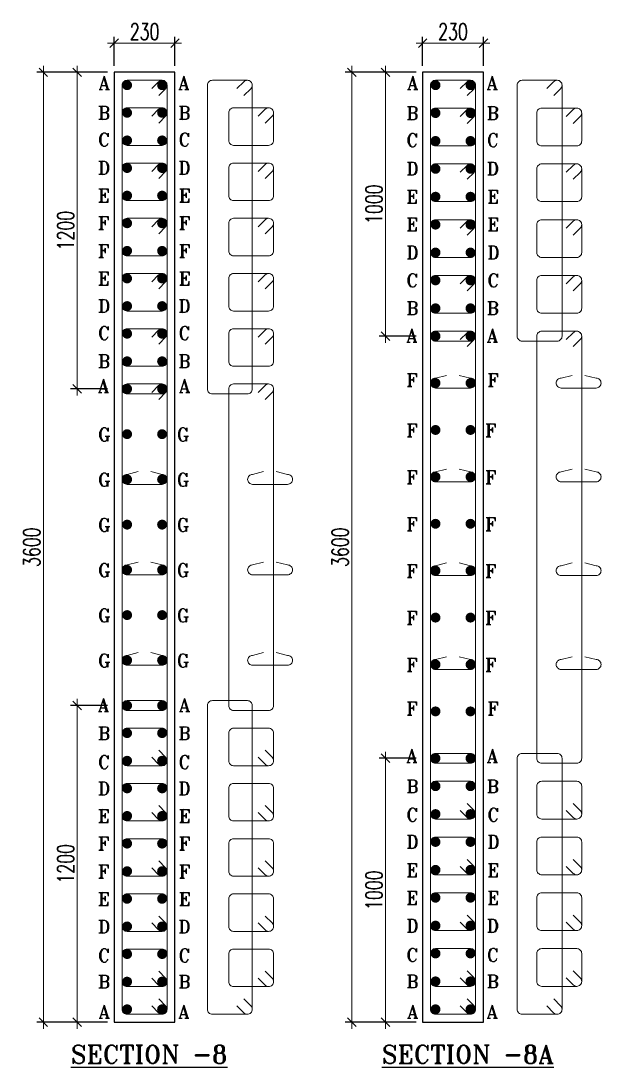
# Model space of a CAD drawing. Header units: millimetres. Extents: x 1123469 to 1883119, y -126924 to 196924.
# Drawn here: x 1614841 to 1623629, y -91978 to -76117 of the extents above; entities that cross this region are included whole.
import ezdxf

# ---------------------------------------------------------------- set-up
doc = ezdxf.new("R2010")
doc.units = ezdxf.units.MM
doc.header["$LTSCALE"] = 500
doc.header["$MEASUREMENT"] = 0
doc.header["$PDMODE"] = 34
doc.layers.get('Defpoints').update_dxf_attribs({"lineweight": 0})
doc.layers.add('DIAMENTION', color=1, linetype='Continuous', lineweight=0)
doc.layers.add('STEEL', color=7, linetype='Continuous', lineweight=20)
for name, color, linetype in [('Reinf', 4, 'Continuous'), ('S-TEXT', 3, 'Continuous'), ('TOWER AREA COLUMN.', 6, 'Continuous')]:
    doc.layers.add(name, color=color, linetype=linetype)
doc.styles.add('2MM', font='romans.shx', dxfattribs={"width": 0.7})
doc.styles.add('ROMANT', font='romant__.ttf', dxfattribs={"width": 0.9, "height": 600})
doc.dimstyles.new('SHUIB', dxfattribs={"dimtxt": 200, "dimasz": 180, "dimexe": 100, "dimexo": 250, "dimgap": 50, "dimtad": 2, "dimdec": 0, "dimzin": 1, "dimdsep": 46, "dimtxsty": '2MM', "dimblk": 'OBLIQUE', "dimcen": 0, "dimdle": 100, "dimclrd": 1, "dimclre": 1, "dimclrt": 3, "dimadec": 0, "dimazin": 0, "dimtfac": 1, "dimtdec": 0, "dimtix": 1, "dimtmove": 2, "dimatfit": 3, "dimfxl": 1, "dimtolj": 1, "dimlwd": -1, "dimarcsym": 0})

# ---------------------------------------------------------------- blocks, each defined once
blk = doc.blocks.new('_Oblique')
at = {"color": 0, "linetype": 'ByBlock', "lineweight": -2}
blk.add_line((-0.5, -0.5), (0.5, 0.5), dxfattribs=at)
blk = doc.blocks.new('*D294')
at = {"layer": 'Defpoints', "color": 0, "ltscale": 100, "transparency": 16777216}
for p in [(1616254, -76456), (1616254, -76896), (1617174, -76896)]:
    blk.add_point(p, dxfattribs=at)
at = {"layer": 'DIAMENTION', "color": 1, "lineweight": -2, "ltscale": 100, "transparency": 16777216}
for p, q in [((1616254, -76796), (1616254, -76356)), ((1617174, -76796), (1617174, -76356))]:
    blk.add_line(p, q, dxfattribs=at)
at = {"layer": 'DIAMENTION', "color": 1, "ltscale": 100, "transparency": 16777216}
blk.add_line((1617274, -76456), (1616154, -76456), dxfattribs=at)
at = {"layer": 'DIAMENTION', "color": 1, "ltscale": 100, "transparency": 16777216, "xscale": 130, "yscale": 130, "zscale": 130, "rotation": 180}
blk.add_blockref('_Oblique', (1616254, -76456), dxfattribs=at)
at = {"layer": 'DIAMENTION', "color": 1, "ltscale": 100, "transparency": 16777216, "xscale": 130, "yscale": 130, "zscale": 130}
blk.add_blockref('_Oblique', (1617174, -76456), dxfattribs=at)
at = {"layer": 'DIAMENTION', "color": 3, "ltscale": 100, "transparency": 16777216, "insert": (1616714, -76281), "char_height": 250, "attachment_point": 5, "style": '2MM'}
blk.add_mtext('\\A1;230', dxfattribs=at)
blk = doc.blocks.new('*D295')
at = {"layer": 'Defpoints', "color": 0, "ltscale": 100, "transparency": 16777216}
for p in [(1616254, -76896), (1615180, -91296), (1616254, -91296)]:
    blk.add_point(p, dxfattribs=at)
at = {"layer": 'DIAMENTION', "color": 1, "lineweight": -2, "ltscale": 100, "transparency": 16777216}
for p, q in [((1616154, -76896), (1615080, -76896)), ((1616154, -91296), (1615080, -91296))]:
    blk.add_line(p, q, dxfattribs=at)
at = {"layer": 'DIAMENTION', "color": 1, "ltscale": 100, "transparency": 16777216}
blk.add_line((1615180, -76796), (1615180, -91396), dxfattribs=at)
at = {"layer": 'DIAMENTION', "color": 1, "ltscale": 100, "transparency": 16777216, "xscale": 130, "yscale": 130, "zscale": 130}
for p, rotation in [((1615180, -76896), 90), ((1615180, -91296), 270)]:
    blk.add_blockref('_Oblique', p, dxfattribs=dict(at, rotation=rotation))
at = {"layer": 'DIAMENTION', "color": 3, "ltscale": 100, "transparency": 16777216, "insert": (1615005, -84096), "char_height": 250, "attachment_point": 5, "rotation": 90, "style": '2MM'}
blk.add_mtext('\\A1;3600', dxfattribs=at)
blk = doc.blocks.new('*D769')
at = {"layer": 'Defpoints', "color": 0, "ltscale": 100, "transparency": 16777216}
for p in [(1616254, -76896), (1615693, -81696), (1616254, -81696)]:
    blk.add_point(p, dxfattribs=at)
at = {"layer": 'DIAMENTION', "color": 1, "lineweight": -2, "ltscale": 100, "transparency": 16777216}
for p, q in [((1616154, -76896), (1615593, -76896)), ((1616154, -81696), (1615593, -81696))]:
    blk.add_line(p, q, dxfattribs=at)
at = {"layer": 'DIAMENTION', "color": 1, "ltscale": 100, "transparency": 16777216}
blk.add_line((1615693, -76796), (1615693, -81796), dxfattribs=at)
at = {"layer": 'DIAMENTION', "color": 1, "ltscale": 100, "transparency": 16777216, "xscale": 130, "yscale": 130, "zscale": 130}
for p, rotation in [((1615693, -76896), 90), ((1615693, -81696), 270)]:
    blk.add_blockref('_Oblique', p, dxfattribs=dict(at, rotation=rotation))
at = {"layer": 'DIAMENTION', "color": 3, "ltscale": 100, "transparency": 16777216, "insert": (1615518, -79296), "char_height": 250, "attachment_point": 5, "rotation": 90, "style": '2MM'}
blk.add_mtext('\\A1;1200', dxfattribs=at)
blk = doc.blocks.new('*D771')
at = {"layer": 'Defpoints', "color": 0, "ltscale": 100, "transparency": 16777216}
for p in [(1620926, -76456), (1620926, -76896), (1621846, -76896)]:
    blk.add_point(p, dxfattribs=at)
at = {"layer": 'DIAMENTION', "color": 1, "lineweight": -2, "ltscale": 100, "transparency": 16777216}
for p, q in [((1620926, -76796), (1620926, -76356)), ((1621846, -76796), (1621846, -76356))]:
    blk.add_line(p, q, dxfattribs=at)
at = {"layer": 'DIAMENTION', "color": 1, "ltscale": 100, "transparency": 16777216}
blk.add_line((1621946, -76456), (1620826, -76456), dxfattribs=at)
at = {"layer": 'DIAMENTION', "color": 1, "ltscale": 100, "transparency": 16777216, "xscale": 130, "yscale": 130, "zscale": 130, "rotation": 180}
blk.add_blockref('_Oblique', (1620926, -76456), dxfattribs=at)
at = {"layer": 'DIAMENTION', "color": 1, "ltscale": 100, "transparency": 16777216, "xscale": 130, "yscale": 130, "zscale": 130}
blk.add_blockref('_Oblique', (1621846, -76456), dxfattribs=at)
at = {"layer": 'DIAMENTION', "color": 3, "ltscale": 100, "transparency": 16777216, "insert": (1621386, -76281), "char_height": 250, "attachment_point": 5, "style": '2MM'}
blk.add_mtext('\\A1;230', dxfattribs=at)
blk = doc.blocks.new('*D772')
at = {"layer": 'Defpoints', "color": 0, "ltscale": 100, "transparency": 16777216}
for p in [(1620926, -76896), (1619852, -91296), (1620926, -91296)]:
    blk.add_point(p, dxfattribs=at)
at = {"layer": 'DIAMENTION', "color": 1, "lineweight": -2, "ltscale": 100, "transparency": 16777216}
for p, q in [((1620826, -76896), (1619752, -76896)), ((1620826, -91296), (1619752, -91296))]:
    blk.add_line(p, q, dxfattribs=at)
at = {"layer": 'DIAMENTION', "color": 1, "ltscale": 100, "transparency": 16777216}
blk.add_line((1619852, -76796), (1619852, -91396), dxfattribs=at)
at = {"layer": 'DIAMENTION', "color": 1, "ltscale": 100, "transparency": 16777216, "xscale": 130, "yscale": 130, "zscale": 130}
for p, rotation in [((1619852, -76896), 90), ((1619852, -91296), 270)]:
    blk.add_blockref('_Oblique', p, dxfattribs=dict(at, rotation=rotation))
at = {"layer": 'DIAMENTION', "color": 3, "ltscale": 100, "transparency": 16777216, "insert": (1619677, -84096), "char_height": 250, "attachment_point": 5, "rotation": 90, "style": '2MM'}
blk.add_mtext('\\A1;3600', dxfattribs=at)
blk = doc.blocks.new('*D770')
at = {"layer": 'Defpoints', "color": 0, "ltscale": 100, "transparency": 16777216}
for p in [(1620926, -76896), (1620365, -80896), (1620926, -80896)]:
    blk.add_point(p, dxfattribs=at)
at = {"layer": 'DIAMENTION', "color": 1, "lineweight": -2, "ltscale": 100, "transparency": 16777216}
for p, q in [((1620826, -76896), (1620265, -76896)), ((1620826, -80896), (1620265, -80896))]:
    blk.add_line(p, q, dxfattribs=at)
at = {"layer": 'DIAMENTION', "color": 1, "ltscale": 100, "transparency": 16777216}
blk.add_line((1620365, -76796), (1620365, -80996), dxfattribs=at)
at = {"layer": 'DIAMENTION', "color": 1, "ltscale": 100, "transparency": 16777216, "xscale": 130, "yscale": 130, "zscale": 130}
for p, rotation in [((1620365, -76896), 90), ((1620365, -80896), 270)]:
    blk.add_blockref('_Oblique', p, dxfattribs=dict(at, rotation=rotation))
at = {"layer": 'DIAMENTION', "color": 3, "ltscale": 100, "transparency": 16777216, "insert": (1620190, -78896), "char_height": 250, "attachment_point": 5, "rotation": 90, "style": '2MM'}
blk.add_mtext('\\A1;1000', dxfattribs=at)
blk = doc.blocks.new('*D811')
at = {"layer": 'Defpoints', "color": 0, "ltscale": 100, "transparency": 16777216}
for p in [(1615693, -86496), (1616254, -86496), (1616254, -91296)]:
    blk.add_point(p, dxfattribs=at)
at = {"layer": 'DIAMENTION', "color": 1, "ltscale": 100, "transparency": 16777216}
blk.add_line((1615693, -91396), (1615693, -86396), dxfattribs=at)
at = {"layer": 'DIAMENTION', "color": 1, "lineweight": -2, "ltscale": 100, "transparency": 16777216}
for p, q in [((1616154, -86496), (1615593, -86496)), ((1616154, -91296), (1615593, -91296))]:
    blk.add_line(p, q, dxfattribs=at)
at = {"layer": 'DIAMENTION', "color": 1, "ltscale": 100, "transparency": 16777216, "xscale": 130, "yscale": 130, "zscale": 130}
for p, rotation in [((1615693, -86496), 90), ((1615693, -91296), 270)]:
    blk.add_blockref('_Oblique', p, dxfattribs=dict(at, rotation=rotation))
at = {"layer": 'DIAMENTION', "color": 3, "ltscale": 100, "transparency": 16777216, "insert": (1615518, -88896), "char_height": 250, "attachment_point": 5, "rotation": 90, "style": '2MM'}
blk.add_mtext('\\A1;1200', dxfattribs=at)
blk = doc.blocks.new('*D812')
at = {"layer": 'Defpoints', "color": 0, "ltscale": 100, "transparency": 16777216}
for p in [(1620365, -87296), (1620926, -87296), (1620926, -91296)]:
    blk.add_point(p, dxfattribs=at)
at = {"layer": 'DIAMENTION', "color": 1, "ltscale": 100, "transparency": 16777216}
blk.add_line((1620365, -91396), (1620365, -87196), dxfattribs=at)
at = {"layer": 'DIAMENTION', "color": 1, "lineweight": -2, "ltscale": 100, "transparency": 16777216}
for p, q in [((1620826, -87296), (1620265, -87296)), ((1620826, -91296), (1620265, -91296))]:
    blk.add_line(p, q, dxfattribs=at)
at = {"layer": 'DIAMENTION', "color": 1, "ltscale": 100, "transparency": 16777216, "xscale": 130, "yscale": 130, "zscale": 130}
for p, rotation in [((1620365, -87296), 90), ((1620365, -91296), 270)]:
    blk.add_blockref('_Oblique', p, dxfattribs=dict(at, rotation=rotation))
at = {"layer": 'DIAMENTION', "color": 3, "ltscale": 100, "transparency": 16777216, "insert": (1620190, -89296), "char_height": 250, "attachment_point": 5, "rotation": 90, "style": '2MM'}
blk.add_mtext('\\A1;1000', dxfattribs=at)

msp = doc.modelspace()

# ---------------------------------------------------------------- linework, layer by layer
at = {"layer": 'Reinf', "color": 4, "linetype": 'ByBlock', "const_width": 75}
for points in [[(1616449.1, -77128.9, -1), (1616449.1, -77053.9, -1)], [(1616979.1, -77128.9, 1), (1616979.1, -77053.9, 1)], [(1621121, -77128.9, -1), (1621121, -77053.9, -1)], [(1621651, -77128.9, 1), (1621651, -77053.9, 1)], [(1616449.1, -77547.5, -1), (1616449.1, -77472.5, -1)], [(1616979.1, -77547.5, 1), (1616979.1, -77472.5, 1)], [(1621121, -77551.7, -1), (1621121, -77476.7, -1)], [(1621651, -77551.7, 1), (1621651, -77476.7, 1)], [(1616449.1, -77966.2, -1), (1616449.1, -77891.2, -1)], [(1616979.1, -77966.2, 1), (1616979.1, -77891.2, 1)], [(1621121, -77974.5, -1), (1621121, -77899.5, -1)], [(1621651, -77974.5, 1), (1621651, -77899.5, 1)], [(1616449.1, -78384.8, -1), (1616449.1, -78309.8, -1)], [(1616979.1, -78384.8, 1), (1616979.1, -78309.8, 1)], [(1621121, -78397.2, -1), (1621121, -78322.2, -1)], [(1621651, -78397.2, 1), (1621651, -78322.2, 1)], [(1616449.1, -78803.4, -1), (1616449.1, -78728.4, -1)], [(1616979.1, -78803.4, 1), (1616979.1, -78728.4, 1)], [(1621121, -78820, -1), (1621121, -78745, -1)], [(1621651, -78820, 1), (1621651, -78745, 1)], [(1616449.1, -79222.1, -1), (1616449.1, -79147.1, -1)], [(1616979.1, -79222.1, 1), (1616979.1, -79147.1, 1)], [(1621121, -79242.8, -1), (1621121, -79167.8, -1)], [(1621651, -79242.8, 1), (1621651, -79167.8, 1)], [(1616449.1, -79640.7, -1), (1616449.1, -79565.7, -1)], [(1616979.1, -79640.7, 1), (1616979.1, -79565.7, 1)], [(1621121, -79665.6, -1), (1621121, -79590.6, -1)], [(1621651, -79665.6, 1), (1621651, -79590.6, 1)], [(1616449.1, -80059.4, -1), (1616449.1, -79984.4, -1)], [(1616979.1, -80059.4, 1), (1616979.1, -79984.4, 1)], [(1621121, -80088.3, -1), (1621121, -80013.3, -1)], [(1621651, -80088.3, 1), (1621651, -80013.3, 1)], [(1616449.1, -80478, -1), (1616449.1, -80403, -1)], [(1616979.1, -80478, 1), (1616979.1, -80403, 1)], [(1621121, -80511.1, -1), (1621121, -80436.1, -1)], [(1621651, -80511.1, 1), (1621651, -80436.1, 1)], [(1616449.1, -80896.6, -1), (1616449.1, -80821.6, -1)], [(1616979.1, -80896.6, 1), (1616979.1, -80821.6, 1)], [(1621121, -80933.9, -1), (1621121, -80858.9, -1)], [(1621651, -80933.9, 1), (1621651, -80858.9, 1)], [(1616449.1, -81315.3, -1), (1616449.1, -81240.3, -1)], [(1616979.1, -81315.3, 1), (1616979.1, -81240.3, 1)], [(1616449.1, -81658.9, 1), (1616449.1, -81733.9, 1)], [(1616979.1, -81658.9, -1), (1616979.1, -81733.9, -1)], [(1621121, -81570, 1), (1621121, -81645, 1)], [(1621651, -81570, -1), (1621651, -81645, -1)], [(1616449.1, -82419.6, -1), (1616449.1, -82344.6, -1)], [(1616979.1, -82419.6, 1), (1616979.1, -82344.6, 1)], [(1621121, -82356.1, -1), (1621121, -82281.1, -1)], [(1621651, -82356.1, 1), (1621651, -82281.1, 1)], [(1616449.1, -83105.3, -1), (1616449.1, -83030.3, -1)], [(1616979.1, -83105.3, 1), (1616979.1, -83030.3, 1)], [(1621121, -83067.2, -1), (1621121, -82992.2, -1)], [(1621651, -83067.2, 1), (1621651, -82992.2, 1)], [(1616449.1, -83791, -1), (1616449.1, -83716, -1)], [(1616979.1, -83791, 1), (1616979.1, -83716, 1)], [(1621121, -83778.3, -1), (1621121, -83703.3, -1)], [(1621651, -83778.3, 1), (1621651, -83703.3, 1)], [(1616449.1, -84476.8, -1), (1616449.1, -84401.8, -1)], [(1616979.1, -84476.8, 1), (1616979.1, -84401.8, 1)], [(1621121, -84489.5, -1), (1621121, -84414.5, -1)], [(1621651, -84489.5, 1), (1621651, -84414.5, 1)], [(1616449.1, -85162.5, -1), (1616449.1, -85087.5, -1)], [(1616979.1, -85162.5, 1), (1616979.1, -85087.5, 1)], [(1621121, -85200.6, -1), (1621121, -85125.6, -1)], [(1621651, -85200.6, 1), (1621651, -85125.6, 1)], [(1616449.1, -85848.2, -1), (1616449.1, -85773.2, -1)], [(1616979.1, -85848.2, 1), (1616979.1, -85773.2, 1)], [(1621121, -85911.7, -1), (1621121, -85836.7, -1)], [(1621651, -85911.7, 1), (1621651, -85836.7, 1)], [(1616449.1, -86533.9, -1), (1616449.1, -86458.9, -1)], [(1616979.1, -86533.9, 1), (1616979.1, -86458.9, 1)], [(1621121, -86622.8, -1), (1621121, -86547.8, -1)], [(1621651, -86622.8, 1), (1621651, -86547.8, 1)], [(1616449.1, -86877.5, 1), (1616449.1, -86952.5, 1)], [(1616979.1, -86877.5, -1), (1616979.1, -86952.5, -1)], [(1621121, -87258.9, 1), (1621121, -87333.9, 1)], [(1621651, -87258.9, -1), (1621651, -87333.9, -1)], [(1616449.1, -87296.2, 1), (1616449.1, -87371.2, 1)], [(1616979.1, -87296.2, -1), (1616979.1, -87371.2, -1)], [(1616449.1, -87714.8, 1), (1616449.1, -87789.8, 1)], [(1616979.1, -87714.8, -1), (1616979.1, -87789.8, -1)], [(1621121, -87681.7, 1), (1621121, -87756.7, 1)], [(1621651, -87681.7, -1), (1621651, -87756.7, -1)], [(1616449.1, -88133.4, 1), (1616449.1, -88208.4, 1)], [(1616979.1, -88133.4, -1), (1616979.1, -88208.4, -1)], [(1621121, -88104.5, 1), (1621121, -88179.5, 1)], [(1621651, -88104.5, -1), (1621651, -88179.5, -1)], [(1621121, -88527.2, 1), (1621121, -88602.2, 1)], [(1621651, -88527.2, -1), (1621651, -88602.2, -1)], [(1616449.1, -88552.1, 1), (1616449.1, -88627.1, 1)], [(1616979.1, -88552.1, -1), (1616979.1, -88627.1, -1)], [(1616449.1, -88970.7, 1), (1616449.1, -89045.7, 1)], [(1616979.1, -88970.7, -1), (1616979.1, -89045.7, -1)], [(1621121, -88950, 1), (1621121, -89025, 1)], [(1621651, -88950, -1), (1621651, -89025, -1)], [(1616449.1, -89389.4, 1), (1616449.1, -89464.4, 1)], [(1616979.1, -89389.4, -1), (1616979.1, -89464.4, -1)], [(1621121, -89372.8, 1), (1621121, -89447.8, 1)], [(1621651, -89372.8, -1), (1621651, -89447.8, -1)], [(1616449.1, -89808, 1), (1616449.1, -89883, 1)], [(1616979.1, -89808, -1), (1616979.1, -89883, -1)], [(1621121, -89795.6, 1), (1621121, -89870.6, 1)], [(1621651, -89795.6, -1), (1621651, -89870.6, -1)], [(1616449.1, -90226.6, 1), (1616449.1, -90301.6, 1)], [(1616979.1, -90226.6, -1), (1616979.1, -90301.6, -1)], [(1621121, -90218.3, 1), (1621121, -90293.3, 1)], [(1621651, -90218.3, -1), (1621651, -90293.3, -1)], [(1616449.1, -90645.3, 1), (1616449.1, -90720.3, 1)], [(1616979.1, -90645.3, -1), (1616979.1, -90720.3, -1)], [(1621121, -90641.1, 1), (1621121, -90716.1, 1)], [(1621651, -90641.1, -1), (1621651, -90716.1, -1)], [(1616449.1, -91063.9, 1), (1616449.1, -91138.9, 1)], [(1616979.1, -91063.9, -1), (1616979.1, -91138.9, -1)], [(1621121, -91063.9, 1), (1621121, -91138.9, 1)], [(1621651, -91063.9, -1), (1621651, -91138.9, -1)]]:
    msp.add_lwpolyline(points, format="xyb", close=True, dxfattribs=at)
at = {"layer": 'STEEL', "color": 4, "linetype": 'ByBlock'}
for points in [[(1616449.1, -81771.4), (1616979.1, -81771.4, 0.4142136), (1617054.1, -81696.4), (1617054.1, -77091.4, 0.4142136), (1616979.1, -77016.4), (1616449.1, -77016.4, 0.4142136), (1616374.1, -77091.4), (1616374.1, -81696.4, 0.4142136)], [(1617740.3, -81771.4), (1618270.3, -81771.4, 0.4142136), (1618345.3, -81696.4), (1618345.3, -77091.4, 0.4142136), (1618270.3, -77016.4), (1617740.3, -77016.4, 0.4142136), (1617665.3, -77091.4), (1617665.3, -81696.4, 0.4142136)], [(1621121, -80971.4), (1621651, -80971.4, 0.4142136), (1621726, -80896.4), (1621726, -77091.4, 0.4142136), (1621651, -77016.4), (1621121, -77016.4, 0.4142136), (1621046, -77091.4), (1621046, -80896.4, 0.4142136)], [(1622433.2, -80971.4), (1622963.2, -80971.4, 0.4142136), (1623038.2, -80896.4), (1623038.2, -77091.4, 0.4142136), (1622963.2, -77016.4), (1622433.2, -77016.4, 0.4142136), (1622358.2, -77091.4), (1622358.2, -80896.4, 0.4142136)], [(1616449.1, -78003.4), (1616979.1, -78003.4, 0.4142136), (1617054.1, -77928.4), (1617054.1, -77510, 0.4142136), (1616979.1, -77435), (1616449.1, -77435, 0.4142136), (1616374.1, -77510), (1616374.1, -77928.4, 0.4142136)], [(1618062.6, -78003.4), (1618592.6, -78003.4, 0.4142136), (1618667.6, -77928.4), (1618667.6, -77510, 0.4142136), (1618592.6, -77435), (1618062.6, -77435, 0.4142136), (1617987.6, -77510), (1617987.6, -77928.4, 0.4142136)], [(1621121, -78011.7), (1621651, -78011.7, 0.4142136), (1621726, -77936.7), (1621726, -77514.2, 0.4142136), (1621651, -77439.2), (1621121, -77439.2, 0.4142136), (1621046, -77514.2), (1621046, -77936.7, 0.4142136)], [(1622730.6, -78011.7), (1623260.6, -78011.7, 0.4142136), (1623335.6, -77936.7), (1623335.6, -77514.2, 0.4142136), (1623260.6, -77439.2), (1622730.6, -77439.2, 0.4142136), (1622655.6, -77514.2), (1622655.6, -77936.7, 0.4142136)], [(1616449.1, -78840.7), (1616979.1, -78840.7, 0.4142136), (1617054.1, -78765.7), (1617054.1, -78347.3, 0.4142136), (1616979.1, -78272.3), (1616449.1, -78272.3, 0.4142136), (1616374.1, -78347.3), (1616374.1, -78765.7, 0.4142136)], [(1618062.6, -78840.7), (1618592.6, -78840.7, 0.4142136), (1618667.6, -78765.7), (1618667.6, -78347.3, 0.4142136), (1618592.6, -78272.3), (1618062.6, -78272.3, 0.4142136), (1617987.6, -78347.3), (1617987.6, -78765.7, 0.4142136)], [(1621121, -78857.2), (1621651, -78857.2, 0.4142136), (1621726, -78782.2), (1621726, -78359.7, 0.4142136), (1621651, -78284.7), (1621121, -78284.7, 0.4142136), (1621046, -78359.7), (1621046, -78782.2, 0.4142136)], [(1622730.6, -78857.2), (1623260.6, -78857.2, 0.4142136), (1623335.6, -78782.2), (1623335.6, -78359.7, 0.4142136), (1623260.6, -78284.7), (1622730.6, -78284.7, 0.4142136), (1622655.6, -78359.7), (1622655.6, -78782.2, 0.4142136)], [(1616449.1, -79677.9), (1616979.1, -79677.9, 0.4142136), (1617054.1, -79602.9), (1617054.1, -79184.6, 0.4142136), (1616979.1, -79109.6), (1616449.1, -79109.6, 0.4142136), (1616374.1, -79184.6), (1616374.1, -79602.9, 0.4142136)], [(1618062.6, -79677.9), (1618592.6, -79677.9, 0.4142136), (1618667.6, -79602.9), (1618667.6, -79184.6, 0.4142136), (1618592.6, -79109.6), (1618062.6, -79109.6, 0.4142136), (1617987.6, -79184.6), (1617987.6, -79602.9, 0.4142136)], [(1621121, -79702.8), (1621651, -79702.8, 0.4142136), (1621726, -79627.8), (1621726, -79205.3, 0.4142136), (1621651, -79130.3), (1621121, -79130.3, 0.4142136), (1621046, -79205.3), (1621046, -79627.8, 0.4142136)], [(1622730.6, -79702.8), (1623260.6, -79702.8, 0.4142136), (1623335.6, -79627.8), (1623335.6, -79205.3, 0.4142136), (1623260.6, -79130.3), (1622730.6, -79130.3, 0.4142136), (1622655.6, -79205.3), (1622655.6, -79627.8, 0.4142136)], [(1616449.1, -80515.2), (1616979.1, -80515.2, 0.4142136), (1617054.1, -80440.2), (1617054.1, -80021.9, 0.4142136), (1616979.1, -79946.9), (1616449.1, -79946.9, 0.4142136), (1616374.1, -80021.9), (1616374.1, -80440.2, 0.4142136)], [(1618062.6, -80515.2), (1618592.6, -80515.2, 0.4142136), (1618667.6, -80440.2), (1618667.6, -80021.9, 0.4142136), (1618592.6, -79946.9), (1618062.6, -79946.9, 0.4142136), (1617987.6, -80021.9), (1617987.6, -80440.2, 0.4142136)], [(1621121, -80548.3), (1621651, -80548.3, 0.4142136), (1621726, -80473.3), (1621726, -80050.8, 0.4142136), (1621651, -79975.8), (1621121, -79975.8, 0.4142136), (1621046, -80050.8), (1621046, -80473.3, 0.4142136)], [(1622730.6, -80548.3), (1623260.6, -80548.3, 0.4142136), (1623335.6, -80473.3), (1623335.6, -80050.8, 0.4142136), (1623260.6, -79975.8), (1622730.6, -79975.8, 0.4142136), (1622655.6, -80050.8), (1622655.6, -80473.3, 0.4142136)], [(1616449.1, -81352.5), (1616979.1, -81352.5, 0.4142136), (1617054.1, -81277.5), (1617054.1, -80859.1, 0.4142136), (1616979.1, -80784.1), (1616449.1, -80784.1, 0.4142136), (1616374.1, -80859.1), (1616374.1, -81277.5, 0.4142136)], [(1618062.6, -81352.5), (1618592.6, -81352.5, 0.4142136), (1618667.6, -81277.5), (1618667.6, -80859.1, 0.4142136), (1618592.6, -80784.1), (1618062.6, -80784.1, 0.4142136), (1617987.6, -80859.1), (1617987.6, -81277.5, 0.4142136)], [(1621121, -87371.4), (1621651, -87371.4, 0.4142136), (1621726, -87296.4), (1621726, -80896.4, 0.4142136), (1621651, -80821.4), (1621121, -80821.4, 0.4142136), (1621046, -80896.4), (1621046, -87296.4, 0.4142136)], [(1622730.6, -87371.4), (1623260.6, -87371.4, 0.4142136), (1623335.6, -87296.4), (1623335.6, -80896.4, 0.4142136), (1623260.6, -80821.4), (1622730.6, -80821.4, 0.4142136), (1622655.6, -80896.4), (1622655.6, -87296.4, 0.4142136)], [(1616449.1, -86571.4), (1616979.1, -86571.4, 0.4142136), (1617054.1, -86496.4), (1617054.1, -81696.4, 0.4142136), (1616979.1, -81621.4), (1616449.1, -81621.4, 0.4142136), (1616374.1, -81696.4), (1616374.1, -86496.4, 0.4142136)], [(1618062.6, -86571.4), (1618592.6, -86571.4, 0.4142136), (1618667.6, -86496.4), (1618667.6, -81696.4, 0.4142136), (1618592.6, -81621.4), (1618062.6, -81621.4, 0.4142136), (1617987.6, -81696.4), (1617987.6, -86496.4, 0.4142136)], [(1616449.1, -86421.4), (1616979.1, -86421.4, -0.4142136), (1617054.1, -86496.4), (1617054.1, -91101.4, -0.4142136), (1616979.1, -91176.4), (1616449.1, -91176.4, -0.4142136), (1616374.1, -91101.4), (1616374.1, -86496.4, -0.4142136)], [(1617740.3, -86421.4), (1618270.3, -86421.4, -0.4142136), (1618345.3, -86496.4), (1618345.3, -91101.4, -0.4142136), (1618270.3, -91176.4), (1617740.3, -91176.4, -0.4142136), (1617665.3, -91101.4), (1617665.3, -86496.4, -0.4142136)], [(1616449.1, -86840.3), (1616979.1, -86840.3, -0.4142136), (1617054.1, -86915.3), (1617054.1, -87333.7, -0.4142136), (1616979.1, -87408.7), (1616449.1, -87408.7, -0.4142136), (1616374.1, -87333.7), (1616374.1, -86915.3, -0.4142136)], [(1618062.6, -86840.3), (1618592.6, -86840.3, -0.4142136), (1618667.6, -86915.3), (1618667.6, -87333.7, -0.4142136), (1618592.6, -87408.7), (1618062.6, -87408.7, -0.4142136), (1617987.6, -87333.7), (1617987.6, -86915.3, -0.4142136)], [(1621121, -87221.4), (1621651, -87221.4, -0.4142136), (1621726, -87296.4), (1621726, -91101.4, -0.4142136), (1621651, -91176.4), (1621121, -91176.4, -0.4142136), (1621046, -91101.4), (1621046, -87296.4, -0.4142136)], [(1622433.2, -87221.4), (1622963.2, -87221.4, -0.4142136), (1623038.2, -87296.4), (1623038.2, -91101.4, -0.4142136), (1622963.2, -91176.4), (1622433.2, -91176.4, -0.4142136), (1622358.2, -91101.4), (1622358.2, -87296.4, -0.4142136)], [(1616449.1, -87677.6), (1616979.1, -87677.6, -0.4142136), (1617054.1, -87752.6), (1617054.1, -88170.9, -0.4142136), (1616979.1, -88245.9), (1616449.1, -88245.9, -0.4142136), (1616374.1, -88170.9), (1616374.1, -87752.6, -0.4142136)], [(1618062.6, -87677.6), (1618592.6, -87677.6, -0.4142136), (1618667.6, -87752.6), (1618667.6, -88170.9, -0.4142136), (1618592.6, -88245.9), (1618062.6, -88245.9, -0.4142136), (1617987.6, -88170.9), (1617987.6, -87752.6, -0.4142136)], [(1621121, -87644.5), (1621651, -87644.5, -0.4142136), (1621726, -87719.5), (1621726, -88142, -0.4142136), (1621651, -88217), (1621121, -88217, -0.4142136), (1621046, -88142), (1621046, -87719.5, -0.4142136)], [(1622730.6, -87644.5), (1623260.6, -87644.5, -0.4142136), (1623335.6, -87719.5), (1623335.6, -88142, -0.4142136), (1623260.6, -88217), (1622730.6, -88217, -0.4142136), (1622655.6, -88142), (1622655.6, -87719.5, -0.4142136)], [(1621121, -88490), (1621651, -88490, -0.4142136), (1621726, -88565), (1621726, -88987.5, -0.4142136), (1621651, -89062.5), (1621121, -89062.5, -0.4142136), (1621046, -88987.5), (1621046, -88565, -0.4142136)], [(1622730.6, -88490), (1623260.6, -88490, -0.4142136), (1623335.6, -88565), (1623335.6, -88987.5, -0.4142136), (1623260.6, -89062.5), (1622730.6, -89062.5, -0.4142136), (1622655.6, -88987.5), (1622655.6, -88565, -0.4142136)], [(1616449.1, -88514.9), (1616979.1, -88514.9, -0.4142136), (1617054.1, -88589.9), (1617054.1, -89008.2, -0.4142136), (1616979.1, -89083.2), (1616449.1, -89083.2, -0.4142136), (1616374.1, -89008.2), (1616374.1, -88589.9, -0.4142136)], [(1618062.6, -88514.9), (1618592.6, -88514.9, -0.4142136), (1618667.6, -88589.9), (1618667.6, -89008.2, -0.4142136), (1618592.6, -89083.2), (1618062.6, -89083.2, -0.4142136), (1617987.6, -89008.2), (1617987.6, -88589.9, -0.4142136)], [(1616449.1, -89352.1), (1616979.1, -89352.1, -0.4142136), (1617054.1, -89427.1), (1617054.1, -89845.5, -0.4142136), (1616979.1, -89920.5), (1616449.1, -89920.5, -0.4142136), (1616374.1, -89845.5), (1616374.1, -89427.1, -0.4142136)], [(1618062.6, -89352.1), (1618592.6, -89352.1, -0.4142136), (1618667.6, -89427.1), (1618667.6, -89845.5, -0.4142136), (1618592.6, -89920.5), (1618062.6, -89920.5, -0.4142136), (1617987.6, -89845.5), (1617987.6, -89427.1, -0.4142136)], [(1621121, -89335.6), (1621651, -89335.6, -0.4142136), (1621726, -89410.6), (1621726, -89833.1, -0.4142136), (1621651, -89908.1), (1621121, -89908.1, -0.4142136), (1621046, -89833.1), (1621046, -89410.6, -0.4142136)], [(1622730.6, -89335.6), (1623260.6, -89335.6, -0.4142136), (1623335.6, -89410.6), (1623335.6, -89833.1, -0.4142136), (1623260.6, -89908.1), (1622730.6, -89908.1, -0.4142136), (1622655.6, -89833.1), (1622655.6, -89410.6, -0.4142136)], [(1616449.1, -90189.4), (1616979.1, -90189.4, -0.4142136), (1617054.1, -90264.4), (1617054.1, -90682.8, -0.4142136), (1616979.1, -90757.8), (1616449.1, -90757.8, -0.4142136), (1616374.1, -90682.8), (1616374.1, -90264.4, -0.4142136)], [(1618062.6, -90189.4), (1618592.6, -90189.4, -0.4142136), (1618667.6, -90264.4), (1618667.6, -90682.8, -0.4142136), (1618592.6, -90757.8), (1618062.6, -90757.8, -0.4142136), (1617987.6, -90682.8), (1617987.6, -90264.4, -0.4142136)], [(1621121, -90181.1), (1621651, -90181.1, -0.4142136), (1621726, -90256.1), (1621726, -90678.6, -0.4142136), (1621651, -90753.6), (1621121, -90753.6, -0.4142136), (1621046, -90678.6), (1621046, -90256.1, -0.4142136)], [(1622730.6, -90181.1), (1623260.6, -90181.1, -0.4142136), (1623335.6, -90256.1), (1623335.6, -90678.6, -0.4142136), (1623260.6, -90753.6), (1622730.6, -90753.6, -0.4142136), (1622655.6, -90678.6), (1622655.6, -90256.1, -0.4142136)]]:
    msp.add_lwpolyline(points, format="xyb", close=True, dxfattribs=at)
for points in [[(1616927.1, -77249.6), (1617032.3, -77144.4, 0.4142136), (1617032.3, -77038.4), (1617032.3, -77038.4, 0.4142136), (1616926.2, -77038.4), (1616821, -77143.6)], [(1618218.2, -77249.6), (1618323.4, -77144.4, 0.4142136), (1618323.4, -77038.4), (1618323.4, -77038.4, 0.4142136), (1618217.4, -77038.4), (1618112.2, -77143.6)], [(1621598.9, -77249.6), (1621704.1, -77144.4, 0.4142136), (1621704.1, -77038.4), (1621704.1, -77038.4, 0.4142136), (1621598.1, -77038.4), (1621492.9, -77143.6)], [(1622911.2, -77249.6), (1623016.4, -77144.4, 0.4142136), (1623016.4, -77038.4), (1623016.4, -77038.4, 0.4142136), (1622910.3, -77038.4), (1622805.1, -77143.6)], [(1616927.1, -77668.3), (1617032.3, -77563.1, 0.4142136), (1617032.3, -77457), (1617032.3, -77457, 0.4142136), (1616926.2, -77457), (1616821, -77562.2)], [(1618540.6, -77668.3), (1618645.8, -77563.1, 0.4142136), (1618645.8, -77457), (1618645.8, -77457, 0.4142136), (1618539.7, -77457), (1618434.5, -77562.2)], [(1621598.9, -77672.4), (1621704.1, -77567.2, 0.4142136), (1621704.1, -77461.1), (1621704.1, -77461.1, 0.4142136), (1621598.1, -77461.1), (1621492.9, -77566.4)], [(1623208.6, -77672.4), (1623313.8, -77567.2, 0.4142136), (1623313.8, -77461.1), (1623313.8, -77461.1, 0.4142136), (1623207.7, -77461.1), (1623102.5, -77566.4)], [(1616927.1, -78505.6), (1617032.3, -78400.3, 0.4142136), (1617032.3, -78294.3), (1617032.3, -78294.3, 0.4142136), (1616926.2, -78294.3), (1616821, -78399.5)], [(1618540.6, -78505.6), (1618645.8, -78400.3, 0.4142136), (1618645.8, -78294.3), (1618645.8, -78294.3, 0.4142136), (1618539.7, -78294.3), (1618434.5, -78399.5)], [(1621598.9, -78518), (1621704.1, -78412.8, 0.4142136), (1621704.1, -78306.7), (1621704.1, -78306.7, 0.4142136), (1621598.1, -78306.7), (1621492.9, -78411.9)], [(1623208.6, -78518), (1623313.8, -78412.8, 0.4142136), (1623313.8, -78306.7), (1623313.8, -78306.7, 0.4142136), (1623207.7, -78306.7), (1623102.5, -78411.9)], [(1616927.1, -79342.8), (1617032.3, -79237.6, 0.4142136), (1617032.3, -79131.5), (1617032.3, -79131.5, 0.4142136), (1616926.2, -79131.5), (1616821, -79236.8)], [(1618540.6, -79342.8), (1618645.8, -79237.6, 0.4142136), (1618645.8, -79131.5), (1618645.8, -79131.5, 0.4142136), (1618539.7, -79131.5), (1618434.5, -79236.8)], [(1621598.9, -79363.5), (1621704.1, -79258.3, 0.4142136), (1621704.1, -79152.3), (1621704.1, -79152.3, 0.4142136), (1621598.1, -79152.3), (1621492.9, -79257.5)], [(1623208.6, -79363.5), (1623313.8, -79258.3, 0.4142136), (1623313.8, -79152.3), (1623313.8, -79152.3, 0.4142136), (1623207.7, -79152.3), (1623102.5, -79257.5)], [(1616927.1, -80180.1), (1617032.3, -80074.9, 0.4142136), (1617032.3, -79968.8), (1617032.3, -79968.8, 0.4142136), (1616926.2, -79968.8), (1616821, -80074)], [(1618540.6, -80180.1), (1618645.8, -80074.9, 0.4142136), (1618645.8, -79968.8), (1618645.8, -79968.8, 0.4142136), (1618539.7, -79968.8), (1618434.5, -80074)], [(1621598.9, -80209.1), (1621704.1, -80103.9, 0.4142136), (1621704.1, -79997.8), (1621704.1, -79997.8, 0.4142136), (1621598.1, -79997.8), (1621492.9, -80103)], [(1623208.6, -80209.1), (1623313.8, -80103.9, 0.4142136), (1623313.8, -79997.8), (1623313.8, -79997.8, 0.4142136), (1623207.7, -79997.8), (1623102.5, -80103)], [(1616927.1, -81017.4), (1617032.3, -80912.2, 0.4142136), (1617032.3, -80806.1), (1617032.3, -80806.1, 0.4142136), (1616926.2, -80806.1), (1616821, -80911.3)], [(1618540.6, -81017.4), (1618645.8, -80912.2, 0.4142136), (1618645.8, -80806.1), (1618645.8, -80806.1, 0.4142136), (1618539.7, -80806.1), (1618434.5, -80911.3)], [(1621598.9, -81054.6), (1621704.1, -80949.4, 0.4142136), (1621704.1, -80843.4), (1621704.1, -80843.4, 0.4142136), (1621598.1, -80843.4), (1621492.9, -80948.6)], [(1623208.6, -81054.6), (1623313.8, -80949.4, 0.4142136), (1623313.8, -80843.4), (1623313.8, -80843.4, 0.4142136), (1623207.7, -80843.4), (1623102.5, -80948.6)], [(1621480.7, -81490.3), (1621651, -81532.5, -0.4142136), (1621726, -81607.5), (1621726, -81607.5, -0.4142136), (1621651, -81682.5), (1621121, -81682.5, -0.4142136), (1621046, -81607.5), (1621046, -81607.5, -0.4142136), (1621121, -81532.5), (1621288.3, -81490.3)], [(1623383.4, -81490.3), (1623553.7, -81532.5, -0.4142136), (1623628.7, -81607.5), (1623628.7, -81607.5, -0.4142136), (1623553.7, -81682.5), (1623023.7, -81682.5, -0.4142136), (1622948.7, -81607.5), (1622948.7, -81607.5, -0.4142136), (1623023.7, -81532.5), (1623191, -81490.3)], [(1616927.1, -81854.6), (1617032.3, -81749.4, 0.4142136), (1617032.3, -81643.4), (1617032.3, -81643.4, 0.4142136), (1616926.2, -81643.4), (1616821, -81748.6)], [(1618540.6, -81854.6), (1618645.8, -81749.4, 0.4142136), (1618645.8, -81643.4), (1618645.8, -81643.4, 0.4142136), (1618539.7, -81643.4), (1618434.5, -81748.6)], [(1616808.8, -82950.6), (1616979.1, -82992.8, -0.4142136), (1617054.1, -83067.8), (1617054.1, -83067.8, -0.4142136), (1616979.1, -83142.8), (1616449.1, -83142.8, -0.4142136), (1616374.1, -83067.8), (1616374.1, -83067.8, -0.4142136), (1616449.1, -82992.8), (1616616.4, -82950.6)], [(1618709.4, -82950.6), (1618879.7, -82992.8, -0.4142136), (1618954.7, -83067.8), (1618954.7, -83067.8, -0.4142136), (1618879.7, -83142.8), (1618349.7, -83142.8, -0.4142136), (1618274.7, -83067.8), (1618274.7, -83067.8, -0.4142136), (1618349.7, -82992.8), (1618517, -82950.6)], [(1621480.7, -82912.5), (1621651, -82954.7, -0.4142136), (1621726, -83029.7), (1621726, -83029.7, -0.4142136), (1621651, -83104.7), (1621121, -83104.7, -0.4142136), (1621046, -83029.7), (1621046, -83029.7, -0.4142136), (1621121, -82954.7), (1621288.3, -82912.5)], [(1623383.4, -82912.5), (1623553.7, -82954.7, -0.4142136), (1623628.7, -83029.7), (1623628.7, -83029.7, -0.4142136), (1623553.7, -83104.7), (1623023.7, -83104.7, -0.4142136), (1622948.7, -83029.7), (1622948.7, -83029.7, -0.4142136), (1623023.7, -82954.7), (1623191, -82912.5)], [(1616808.8, -84322), (1616979.1, -84364.3, -0.4142136), (1617054.1, -84439.3), (1617054.1, -84439.3, -0.4142136), (1616979.1, -84514.3), (1616449.1, -84514.3, -0.4142136), (1616374.1, -84439.3), (1616374.1, -84439.3, -0.4142136), (1616449.1, -84364.3), (1616616.4, -84322)], [(1618709.4, -84322), (1618879.7, -84364.3, -0.4142136), (1618954.7, -84439.3), (1618954.7, -84439.3, -0.4142136), (1618879.7, -84514.3), (1618349.7, -84514.3, -0.4142136), (1618274.7, -84439.3), (1618274.7, -84439.3, -0.4142136), (1618349.7, -84364.3), (1618517, -84322)], [(1621480.7, -84334.7), (1621651, -84377, -0.4142136), (1621726, -84452), (1621726, -84452, -0.4142136), (1621651, -84527), (1621121, -84527, -0.4142136), (1621046, -84452), (1621046, -84452, -0.4142136), (1621121, -84377), (1621288.3, -84334.7)], [(1623383.4, -84334.7), (1623553.7, -84377, -0.4142136), (1623628.7, -84452), (1623628.7, -84452, -0.4142136), (1623553.7, -84527), (1623023.7, -84527, -0.4142136), (1622948.7, -84452), (1622948.7, -84452, -0.4142136), (1623023.7, -84377), (1623191, -84334.7)], [(1616808.8, -85693.5), (1616979.1, -85735.7, -0.4142136), (1617054.1, -85810.7), (1617054.1, -85810.7, -0.4142136), (1616979.1, -85885.7), (1616449.1, -85885.7, -0.4142136), (1616374.1, -85810.7), (1616374.1, -85810.7, -0.4142136), (1616449.1, -85735.7), (1616616.4, -85693.5)], [(1618709.4, -85693.5), (1618879.7, -85735.7, -0.4142136), (1618954.7, -85810.7), (1618954.7, -85810.7, -0.4142136), (1618879.7, -85885.7), (1618349.7, -85885.7, -0.4142136), (1618274.7, -85810.7), (1618274.7, -85810.7, -0.4142136), (1618349.7, -85735.7), (1618517, -85693.5)], [(1621480.7, -85757), (1621651, -85799.2, -0.4142136), (1621726, -85874.2), (1621726, -85874.2, -0.4142136), (1621651, -85949.2), (1621121, -85949.2, -0.4142136), (1621046, -85874.2), (1621046, -85874.2, -0.4142136), (1621121, -85799.2), (1621288.3, -85757)], [(1623383.4, -85757), (1623553.7, -85799.2, -0.4142136), (1623628.7, -85874.2), (1623628.7, -85874.2, -0.4142136), (1623553.7, -85949.2), (1623023.7, -85949.2, -0.4142136), (1622948.7, -85874.2), (1622948.7, -85874.2, -0.4142136), (1623023.7, -85799.2), (1623191, -85757)], [(1616927.1, -87175.4), (1617032.3, -87280.6, -0.4142136), (1617032.3, -87386.7), (1617032.3, -87386.7, -0.4142136), (1616926.2, -87386.7), (1616821, -87281.5)], [(1618540.6, -87175.4), (1618645.8, -87280.6, -0.4142136), (1618645.8, -87386.7), (1618645.8, -87386.7, -0.4142136), (1618539.7, -87386.7), (1618434.5, -87281.5)], [(1616927.1, -88012.7), (1617032.3, -88117.9, -0.4142136), (1617032.3, -88224), (1617032.3, -88224, -0.4142136), (1616926.2, -88224), (1616821, -88118.8)], [(1618540.6, -88012.7), (1618645.8, -88117.9, -0.4142136), (1618645.8, -88224), (1618645.8, -88224, -0.4142136), (1618539.7, -88224), (1618434.5, -88118.8)], [(1621598.9, -87983.7), (1621704.1, -88088.9, -0.4142136), (1621704.1, -88195), (1621704.1, -88195, -0.4142136), (1621598.1, -88195), (1621492.9, -88089.8)], [(1623208.6, -87983.7), (1623313.8, -88088.9, -0.4142136), (1623313.8, -88195), (1623313.8, -88195, -0.4142136), (1623207.7, -88195), (1623102.5, -88089.8)], [(1616927.1, -88850), (1617032.3, -88955.2, -0.4142136), (1617032.3, -89061.2), (1617032.3, -89061.2, -0.4142136), (1616926.2, -89061.2), (1616821, -88956)], [(1618540.6, -88850), (1618645.8, -88955.2, -0.4142136), (1618645.8, -89061.2), (1618645.8, -89061.2, -0.4142136), (1618539.7, -89061.2), (1618434.5, -88956)], [(1621598.9, -88829.3), (1621704.1, -88934.5, -0.4142136), (1621704.1, -89040.5), (1621704.1, -89040.5, -0.4142136), (1621598.1, -89040.5), (1621492.9, -88935.3)], [(1623208.6, -88829.3), (1623313.8, -88934.5, -0.4142136), (1623313.8, -89040.5), (1623313.8, -89040.5, -0.4142136), (1623207.7, -89040.5), (1623102.5, -88935.3)], [(1616927.1, -89687.2), (1617032.3, -89792.5, -0.4142136), (1617032.3, -89898.5), (1617032.3, -89898.5, -0.4142136), (1616926.2, -89898.5), (1616821, -89793.3)], [(1618540.6, -89687.2), (1618645.8, -89792.5, -0.4142136), (1618645.8, -89898.5), (1618645.8, -89898.5, -0.4142136), (1618539.7, -89898.5), (1618434.5, -89793.3)], [(1621598.9, -89674.8), (1621704.1, -89780, -0.4142136), (1621704.1, -89886.1), (1621704.1, -89886.1, -0.4142136), (1621598.1, -89886.1), (1621492.9, -89780.9)], [(1623208.6, -89674.8), (1623313.8, -89780, -0.4142136), (1623313.8, -89886.1), (1623313.8, -89886.1, -0.4142136), (1623207.7, -89886.1), (1623102.5, -89780.9)], [(1616927.1, -90524.5), (1617032.3, -90629.7, -0.4142136), (1617032.3, -90735.8), (1617032.3, -90735.8, -0.4142136), (1616926.2, -90735.8), (1616821, -90630.6)], [(1618540.6, -90524.5), (1618645.8, -90629.7, -0.4142136), (1618645.8, -90735.8), (1618645.8, -90735.8, -0.4142136), (1618539.7, -90735.8), (1618434.5, -90630.6)], [(1621598.9, -90520.4), (1621704.1, -90625.6, -0.4142136), (1621704.1, -90731.7), (1621704.1, -90731.7, -0.4142136), (1621598.1, -90731.7), (1621492.9, -90626.4)], [(1623208.6, -90520.4), (1623313.8, -90625.6, -0.4142136), (1623313.8, -90731.7), (1623313.8, -90731.7, -0.4142136), (1623207.7, -90731.7), (1623102.5, -90626.4)], [(1616927.1, -90943.1), (1617032.3, -91048.4, -0.4142136), (1617032.3, -91154.4), (1617032.3, -91154.4, -0.4142136), (1616926.2, -91154.4), (1616821, -91049.2)], [(1618218.2, -90943.1), (1618323.4, -91048.4, -0.4142136), (1618323.4, -91154.4), (1618323.4, -91154.4, -0.4142136), (1618217.4, -91154.4), (1618112.2, -91049.2)], [(1621598.9, -90943.1), (1621704.1, -91048.4, -0.4142136), (1621704.1, -91154.4), (1621704.1, -91154.4, -0.4142136), (1621598.1, -91154.4), (1621492.9, -91049.2)], [(1622911.2, -90943.1), (1623016.4, -91048.4, -0.4142136), (1623016.4, -91154.4), (1623016.4, -91154.4, -0.4142136), (1622910.3, -91154.4), (1622805.1, -91049.2)]]:
    msp.add_lwpolyline(points, format="xyb", dxfattribs=at)
at = {"layer": 'TOWER AREA COLUMN.', "color": 3}
for points in [[(1616254.1, -91296.4), (1617174.1, -91296.4), (1617174.1, -76896.4), (1616254.1, -76896.4)], [(1620926, -91296.4), (1621846, -91296.4), (1621846, -76896.4), (1620926, -76896.4)]]:
    msp.add_lwpolyline(points, close=True, dxfattribs=at)

# ---------------------------------------------------------------- texts
at = {"layer": 'S-TEXT', "color": 1, "style": 'ROMANT'}
for s, height, p in [('A', 200, (1616017.2, -77155.2, 0)), ('A', 200, (1617223, -77155.2, 0)), ('A', 200, (1620689.1, -77155.2, 0)), ('A', 200, (1621894.8, -77155.2, 0)), ('B', 200, (1616005.6, -77610.1, 0)), ('B', 200, (1617223, -77610.1, 0)), ('B', 200, (1620677.5, -77614.3, 0)), ('B', 200, (1621894.8, -77614.3, 0)), ('C', 200, (1616005.6, -78016.9, 0)), ('C', 200, (1617225.2, -78016.9, 0)), ('C', 200, (1620677.5, -78025.2, 0)), ('C', 200, (1621897, -78025.2, 0)), ('D', 200, (1616005.6, -78443.9, 0)), ('D', 200, (1617223, -78443.9, 0)), ('D', 200, (1620677.5, -78456.3, 0)), ('D', 200, (1621894.8, -78456.3, 0)), ('E', 200, (1616005.6, -78864.2, 0)), ('E', 200, (1617232.5, -78864.2, 0)), ('E', 200, (1620677.5, -78880.7, 0)), ('E', 200, (1621904.3, -78880.7, 0)), ('F', 200, (1616005.6, -79280.4, 0)), ('F', 200, (1617232.5, -79280.4, 0)), ('E', 200, (1620677.5, -79301.1, 0)), ('E', 200, (1621904.3, -79301.1, 0)), ('F', 200, (1616005.6, -79704.3, 0)), ('F', 200, (1617232.5, -79704.3, 0)), ('D', 200, (1620677.5, -79729.1, 0)), ('D', 200, (1621904.3, -79729.1, 0)), ('E', 200, (1616005.6, -80121.5, 0)), ('E', 200, (1617232.5, -80121.5, 0)), ('C', 200, (1620677.5, -80150.5, 0)), ('C', 200, (1621904.3, -80150.5, 0)), ('D', 200, (1616005.6, -80538.1, 0)), ('D', 200, (1617223, -80538.1, 0)), ('B', 200, (1620677.5, -80571.3, 0)), ('B', 200, (1621894.8, -80571.3, 0)), ('C', 200, (1616005.6, -80949.8, 0)), ('C', 200, (1617225.2, -80949.8, 0)), ('A', 200, (1620677.5, -80987.1, 0)), ('A', 200, (1621897, -80987.1, 0)), ('B', 200, (1616005.6, -81375.9, 0)), ('B', 200, (1617223, -81375.9, 0)), ('F', 200, (1620677.5, -81661.4, 0)), ('F', 200, (1621906.4, -81661.4, 0)), ('A', 200, (1616005.6, -81750.3, 0)), ('A', 200, (1617234.5, -81750.3, 0)), ('G', 200, (1616005.6, -82487, 0)), ('G', 200, (1617199.3, -82487, 0)), ('F', 200, (1620677.5, -82423.5, 0)), ('F', 200, (1621871.2, -82423.5, 0)), ('F', 200, (1620677.5, -83134.6, 0)), ('F', 200, (1621871.2, -83134.6, 0)), ('G', 200, (1616005.6, -83172.7, 0)), ('G', 200, (1617199.3, -83172.7, 0)), ('G', 200, (1616005.6, -83858.4, 0)), ('G', 200, (1617199.3, -83858.4, 0)), ('F', 200, (1620677.5, -83845.7, 0)), ('F', 200, (1621871.2, -83845.7, 0)), ('G', 200, (1616005.6, -84544.1, 0)), ('G', 200, (1617199.3, -84544.1, 0)), ('F', 200, (1620677.5, -84556.8, 0)), ('F', 200, (1621871.2, -84556.8, 0)), ('G', 200, (1616005.6, -85229.9, 0)), ('G', 200, (1617199.3, -85229.9, 0)), ('F', 200, (1620677.5, -85267.9, 0)), ('F', 200, (1621871.2, -85267.9, 0)), ('G', 200, (1616005.6, -85915.6, 0)), ('G', 200, (1617199.3, -85915.6, 0)), ('F', 200, (1620677.5, -85979.1, 0)), ('F', 200, (1621871.2, -85979.1, 0)), ('A', 200, (1616005.6, -86588.7, 0)), ('A', 200, (1617234.5, -86588.7, 0)), ('F', 200, (1620677.5, -86640.8, 0)), ('F', 200, (1621906.4, -86640.8, 0)), ('B', 200, (1616005.6, -87016.9, 0)), ('B', 200, (1617223, -87016.9, 0)), ('A', 200, (1620677.5, -87359.1, 0)), ('A', 200, (1621897, -87359.1, 0)), ('C', 200, (1616005.6, -87453.9, 0)), ('C', 200, (1617225.2, -87453.9, 0)), ('D', 200, (1616005.6, -87854.7, 0)), ('D', 200, (1617223, -87854.7, 0)), ('B', 200, (1620677.5, -87821.5, 0)), ('B', 200, (1621894.8, -87821.5, 0)), ('E', 200, (1616005.6, -88271.3, 0)), ('E', 200, (1617232.5, -88271.3, 0)), ('C', 200, (1620677.5, -88253.3, 0)), ('C', 200, (1621904.3, -88253.3, 0)), ('F', 200, (1616005.6, -88688.5, 0)), ('F', 200, (1617232.5, -88688.5, 0)), ('D', 200, (1620677.5, -88663.7, 0)), ('D', 200, (1621904.3, -88663.7, 0)), ('F', 200, (1616005.6, -89112.4, 0)), ('F', 200, (1617232.5, -89112.4, 0)), ('E', 200, (1620677.5, -89091.7, 0)), ('E', 200, (1621904.3, -89091.7, 0)), ('E', 200, (1616005.6, -89528.6, 0)), ('E', 200, (1617232.5, -89528.6, 0)), ('E', 200, (1620677.5, -89512.1, 0)), ('E', 200, (1621904.3, -89512.1, 0)), ('D', 200, (1616005.6, -89948.9, 0)), ('D', 200, (1617223, -89948.9, 0)), ('D', 200, (1620677.5, -89936.5, 0)), ('D', 200, (1621894.8, -89936.5, 0)), ('C', 200, (1616005.6, -90386.8, 0)), ('C', 200, (1617225.2, -90386.8, 0)), ('C', 200, (1620677.5, -90378.5, 0)), ('C', 200, (1621897, -90378.5, 0)), ('B', 200, (1616005.6, -90782.6, 0)), ('B', 200, (1617223, -90782.6, 0)), ('B', 200, (1620677.5, -90778.5, 0)), ('B', 200, (1621894.8, -90778.5, 0)), ('A', 200, (1616017.2, -91237.5, 0)), ('A', 200, (1617223, -91237.5, 0)), ('A', 200, (1620689.1, -91237.5, 0)), ('A', 200, (1621894.8, -91237.5, 0)), ('%%USECTION -8', 275, (1615598.4, -91922.6, -9.7)), ('%%USECTION -8A', 275, (1620308.6, -91922.6, -9.7))]:
    msp.add_text(s, height=height, dxfattribs=at).set_placement(p)

# ---------------------------------------------------------------- dimensions: what is measured, and where the dimension line sits
at = {"layer": 'DIAMENTION', "ltscale": 100}
for base, p1, p2, picture, middle in [((1616254.1, -76456.1), (1617174.1, -76896.4), (1616254.1, -76896.4), '*D294', (1616714.1, -76281.1)), ((1620926, -76456.1), (1621846, -76896.4), (1620926, -76896.4), '*D771', (1621386, -76281.1))]:
    dim = msp.add_linear_dim(base=base, p1=p1, p2=p2, dimstyle='SHUIB', override={"dimtxt": 250, "dimasz": 130, "dimexo": 100, "dimlfac": 0.25, "dimtmove": 0}, dxfattribs=at)
    dim.commit()
    dim.dimension.update_dxf_attribs({"geometry": picture, "text_midpoint": middle})
for base, p1, p2, angle, picture, middle in [((1615179.7, -91296.4), (1616254.1, -76896.4), (1616254.1, -91296.4), 90, '*D295', (1615004.7, -84096.4)), ((1615693, -81696.4), (1616254.1, -76896.4), (1616254.1, -81696.4), 90, '*D769', (1615518, -79296.4)), ((1619851.6, -91296.4), (1620926, -76896.4), (1620926, -91296.4), 90, '*D772', (1619676.6, -84096.4)), ((1620364.8, -80896.4), (1620926, -76896.4), (1620926, -80896.4), 90, '*D770', (1620189.8, -78896.4)), ((1615693, -86496.4), (1616254.1, -91296.4), (1616254.1, -86496.4), 270, '*D811', (1615518, -88896.4)), ((1620364.8, -87296.4), (1620926, -91296.4), (1620926, -87296.4), 270, '*D812', (1620189.8, -89296.4))]:
    dim = msp.add_linear_dim(base=base, p1=p1, p2=p2, angle=angle, dimstyle='SHUIB', override={"dimtxt": 250, "dimasz": 130, "dimexo": 100, "dimlfac": 0.25, "dimtmove": 0}, dxfattribs=at)
    dim.commit()
    dim.dimension.update_dxf_attribs({"geometry": picture, "text_midpoint": middle})

doc.saveas('drawing.dxf')
